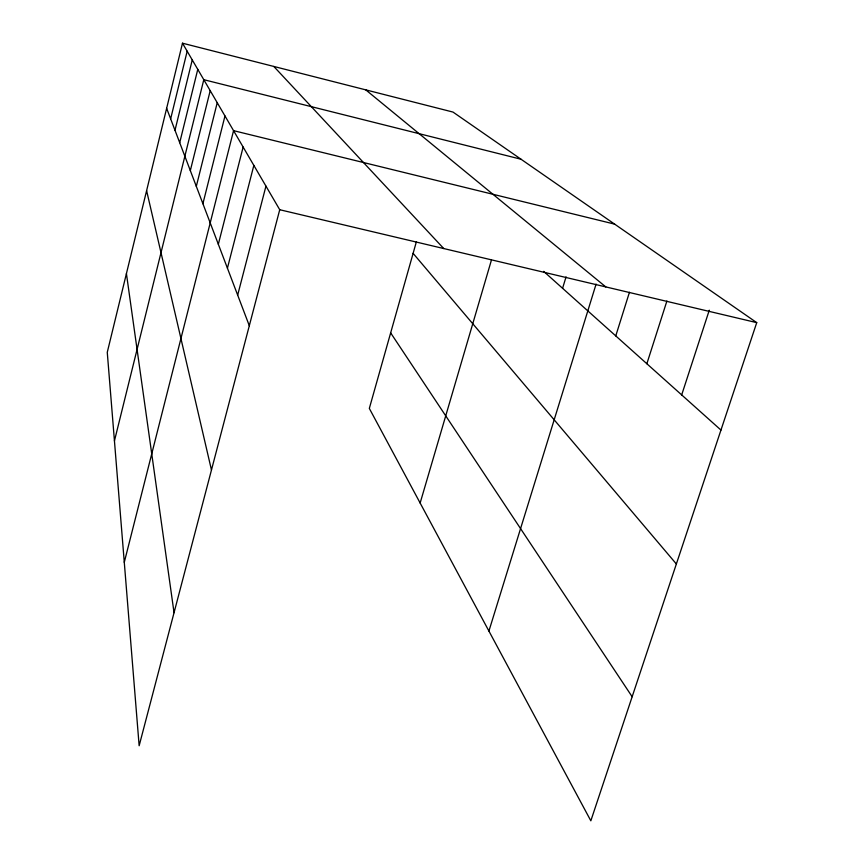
<?xml version="1.0" encoding="UTF-8"?>
<svg xmlns="http://www.w3.org/2000/svg" width="864" height="864" viewBox="0 0 864 864"><rect width="100%" height="100%" fill="white"/><g stroke="black" fill="none" stroke-linecap="round" stroke-linejoin="round"><path stroke-width="1.3" d="M182.488 43.2L107.266 352.328L139.147 745.751L279.731 209.725L182.488 43.2L452.995 112.072L756.734 322.639L590.836 820.8L369.328 408.424L416.329 241.952M170.651 118.865L187.175 51.224M174.992 130.291L192.251 59.918M179.712 142.7L197.77 69.379M114.448 440.878L203.796 79.693L521.014 159.224M190.328 170.608L210.2 90.666M196.312 186.354L217.231 102.697M202.91 203.71L224.975 115.96M124.286 562.302L233.561 130.658L614.628 224.122M218.333 244.264L243.13 147.042M227.426 268.175L253.843 165.402M237.665 295.121L265.95 186.138M420.142 503.032L491.4 260.194M562.583 288.295L566.071 276.836M488.916 631.055L596.095 284.094M615.762 335.902L629.456 292.248M646.855 363.733L666.9 301.018M681.685 394.913L709.279 310.198M279.731 209.725L756.734 322.639M365.764 89.867L605.794 286.913M543.661 271.361L720.954 430.067M273.812 66.452L443.75 248.551M413.111 253.346L676.361 563.976M390.658 332.878L632.146 696.73M166.644 108.324L249.307 325.717M146.61 190.674L211.464 470.005M126.425 273.607L174.042 612.695"/></g></svg>
